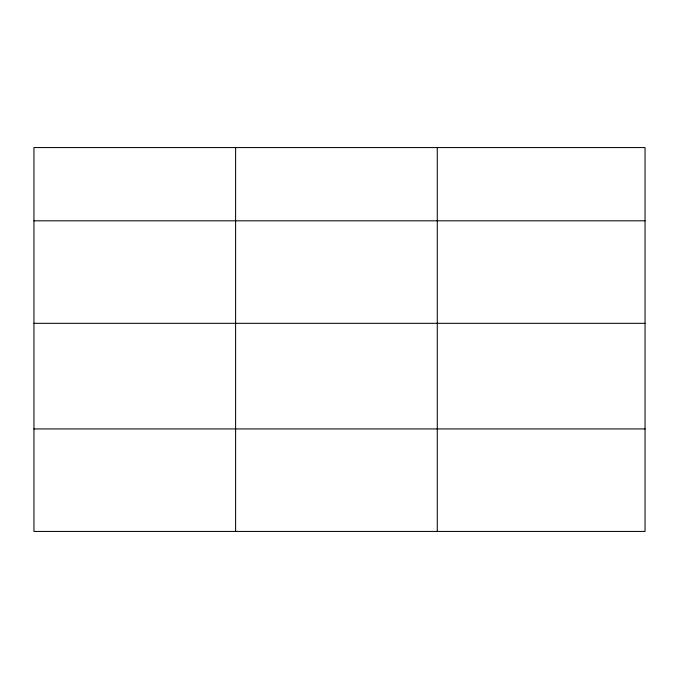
<?xml version="1.0" encoding="UTF-8"?>
<svg xmlns="http://www.w3.org/2000/svg" width="679" height="679" viewBox="0 0 679 679"><rect width="100%" height="100%" fill="white"/><g stroke="black" fill="none" stroke-linecap="round" stroke-linejoin="round"><path stroke-width="1.02" d="M645.05 323.314L645.05 147.564L33.95 147.564L33.95 531.436L645.05 531.436L645.05 323.314L33.95 323.314M33.95 220.811L645.05 220.811M33.95 428.933L645.05 428.933M437.276 147.564L437.276 531.436M235.613 147.564L235.613 531.436"/></g></svg>
